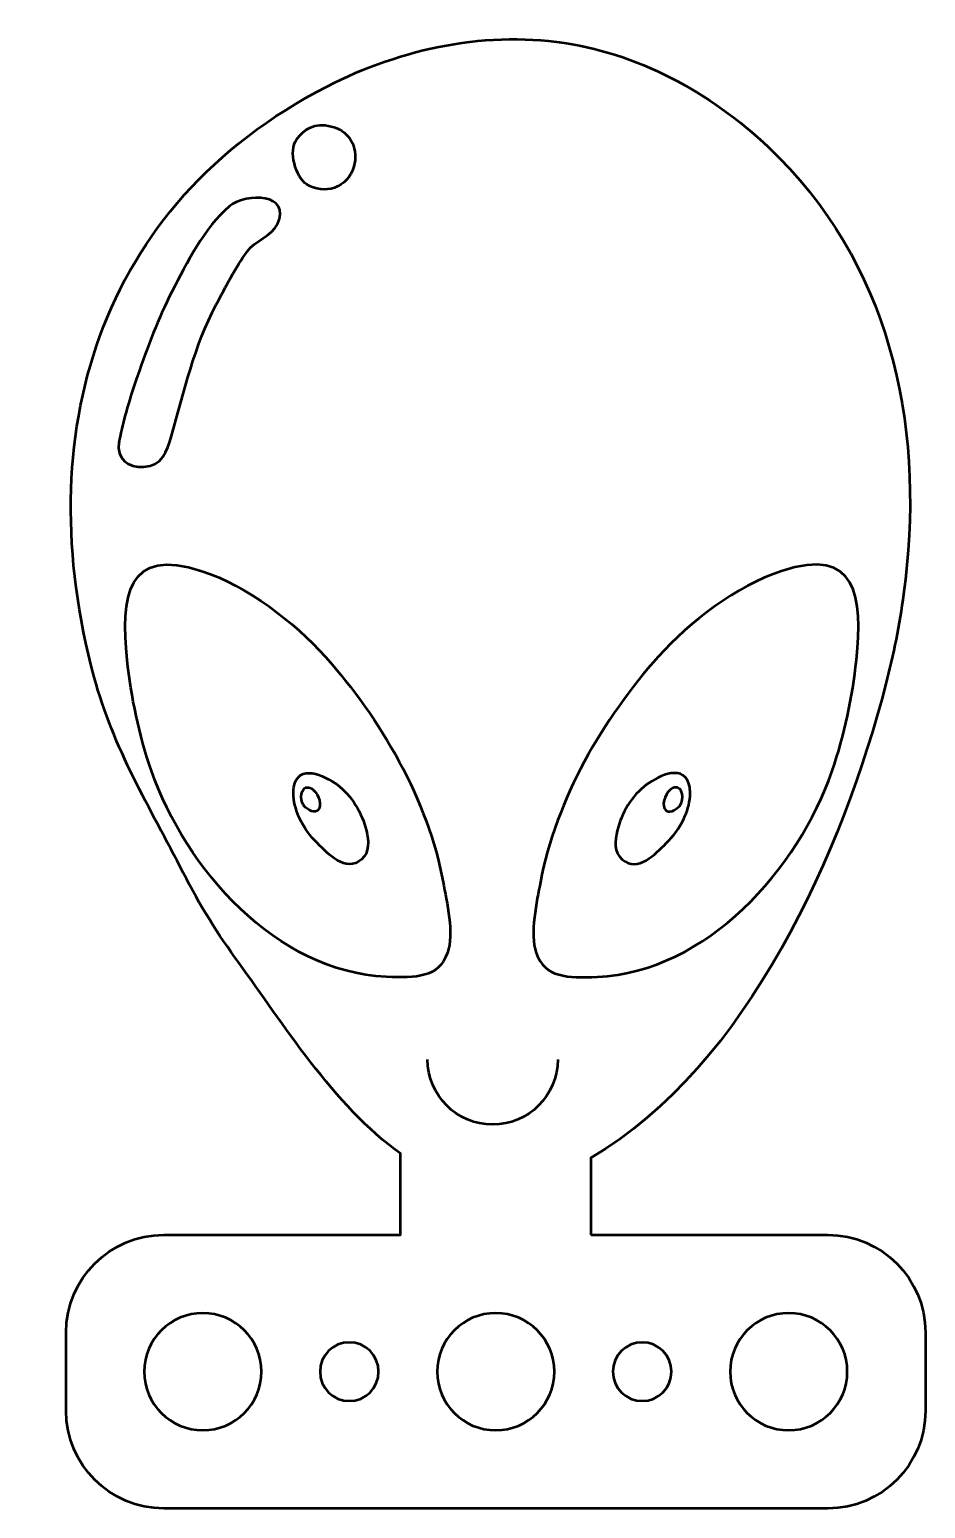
# Model space of a CAD drawing. Header units: centimetres. Extents: x -3.39 to 1.2, y -0.2 to 7.37.
import ezdxf

# ---------------------------------------------------------------- set-up
doc = ezdxf.new("R2010")
doc.units = ezdxf.units.CM
doc.header["$MEASUREMENT"] = 0
doc.layers.add('Layer 1', color=7, linetype='Continuous')

msp = doc.modelspace()

# ---------------------------------------------------------------- linework, layer by layer
at = {"layer": 'Layer 1', "lineweight": 53}
for points, knots in [([(-0.51251, 1.2), (-0.51251, 1.2), (-0.51251, 1.59502), (-0.51251, 1.59502), (-0.51251, 1.59502), (0.29162, 2.06427), (0.77784, 3.17), (0.99736, 4.0207), (0.99736, 4.0207), (1.03625, 4.1714), (1.06689, 4.32472), (1.08795, 4.47893), (1.08795, 4.47893), (1.19779, 5.2828), (1.04757, 6.1104), (0.45167, 6.71325), (0.45167, 6.71325), (0.16352, 7.00474), (-0.20584, 7.22403), (-0.60954, 7.29492), (-0.60954, 7.29492), (-1.03499, 7.3696), (-1.48011, 7.27594), (-1.86426, 7.07829), (-1.86426, 7.07829), (-3.04411, 6.47131), (-3.38728, 5.28657), (-3.05641, 4.0553), (-3.05641, 4.0553), (-2.9583, 3.69023), (-2.77009, 3.38513), (-2.59993, 3.05306), (-2.59993, 3.05306), (-2.51376, 2.88483), (-2.42631, 2.74346), (-2.3137, 2.59029), (-2.3137, 2.59029), (-2.0971, 2.29566), (-1.82772, 1.85735), (-1.4875, 1.61621), (-1.4875, 1.61621), (-1.4875, 1.61621), (-1.4875, 1.2), (-1.4875, 1.2), (-1.4875, 1.2), (-1.4875, 1.2), (-2.7, 1.2), (-2.7, 1.2), (-2.7, 1.2), (-2.97614, 1.2), (-3.2, 0.97614), (-3.2, 0.7), (-3.2, 0.7), (-3.2, 0.7), (-3.2, 0.3), (-3.2, 0.3), (-3.2, 0.3), (-3.2, 0.02386), (-2.97614, -0.2), (-2.7, -0.2), (-2.7, -0.2), (-2.7, -0.2), (0.7, -0.2), (0.7, -0.2), (0.7, -0.2), (0.97614, -0.2), (1.2, 0.02386), (1.2, 0.3), (1.2, 0.3), (1.2, 0.3), (1.2, 0.7), (1.2, 0.7), (1.2, 0.7), (1.2, 0.97614), (0.97614, 1.2), (0.7, 1.2), (0.7, 1.2), (0.7, 1.2), (-0.51251, 1.2), (-0.51251, 1.2)], [0, 0, 0, 0, 0.047619, 0.047619, 0.047619, 0.047619, 0.0952381, 0.0952381, 0.0952381, 0.0952381, 0.1428571, 0.1428571, 0.1428571, 0.1428571, 0.1904762, 0.1904762, 0.1904762, 0.1904762, 0.2380952, 0.2380952, 0.2380952, 0.2380952, 0.2857143, 0.2857143, 0.2857143, 0.2857143, 0.3333333, 0.3333333, 0.3333333, 0.3333333, 0.3809524, 0.3809524, 0.3809524, 0.3809524, 0.4285714, 0.4285714, 0.4285714, 0.4285714, 0.4761905, 0.4761905, 0.4761905, 0.4761905, 0.5238095, 0.5238095, 0.5238095, 0.5238095, 0.5714286, 0.5714286, 0.5714286, 0.5714286, 0.6190476, 0.6190476, 0.6190476, 0.6190476, 0.6666667, 0.6666667, 0.6666667, 0.6666667, 0.7142857, 0.7142857, 0.7142857, 0.7142857, 0.7619048, 0.7619048, 0.7619048, 0.7619048, 0.8095238, 0.8095238, 0.8095238, 0.8095238, 0.8571429, 0.8571429, 0.8571429, 0.8571429, 0.9047619, 0.9047619, 0.9047619, 0.9047619, 1, 1, 1, 1]), ([(-2.8, 0.5), (-2.8, 0.66568), (-2.66568, 0.8), (-2.5, 0.8), (-2.5, 0.8), (-2.33432, 0.8), (-2.2, 0.66568), (-2.2, 0.5), (-2.2, 0.5), (-2.2, 0.33432), (-2.33432, 0.2), (-2.5, 0.2), (-2.5, 0.2), (-2.66568, 0.2), (-2.8, 0.33432), (-2.8, 0.5)], [0, 0, 0, 0, 0.2, 0.2, 0.2, 0.2, 0.4, 0.4, 0.4, 0.4, 0.6, 0.6, 0.6, 0.6, 1, 1, 1, 1]), ([(-1.3, 0.5), (-1.3, 0.66568), (-1.16568, 0.8), (-1, 0.8), (-1, 0.8), (-0.83432, 0.8), (-0.7, 0.66568), (-0.7, 0.5), (-0.7, 0.5), (-0.7, 0.33432), (-0.83432, 0.2), (-1, 0.2), (-1, 0.2), (-1.16568, 0.2), (-1.3, 0.33432), (-1.3, 0.5)], [0, 0, 0, 0, 0.2, 0.2, 0.2, 0.2, 0.4, 0.4, 0.4, 0.4, 0.6, 0.6, 0.6, 0.6, 1, 1, 1, 1]), ([(0.2, 0.5), (0.2, 0.66568), (0.33432, 0.8), (0.5, 0.8), (0.5, 0.8), (0.66568, 0.8), (0.8, 0.66568), (0.8, 0.5), (0.8, 0.5), (0.8, 0.33432), (0.66568, 0.2), (0.5, 0.2), (0.5, 0.2), (0.33432, 0.2), (0.2, 0.33432), (0.2, 0.5)], [0, 0, 0, 0, 0.2, 0.2, 0.2, 0.2, 0.4, 0.4, 0.4, 0.4, 0.6, 0.6, 0.6, 0.6, 1, 1, 1, 1]), ([(-1.9, 0.5), (-1.9, 0.58284), (-1.83284, 0.65), (-1.75, 0.65), (-1.75, 0.65), (-1.66716, 0.65), (-1.6, 0.58284), (-1.6, 0.5), (-1.6, 0.5), (-1.6, 0.41716), (-1.66716, 0.35), (-1.75, 0.35), (-1.75, 0.35), (-1.83284, 0.35), (-1.9, 0.41716), (-1.9, 0.5)], [0, 0, 0, 0, 0.2, 0.2, 0.2, 0.2, 0.4, 0.4, 0.4, 0.4, 0.6, 0.6, 0.6, 0.6, 1, 1, 1, 1]), ([(-0.4, 0.5), (-0.4, 0.58284), (-0.33284, 0.65), (-0.25, 0.65), (-0.25, 0.65), (-0.16716, 0.65), (-0.1, 0.58284), (-0.1, 0.5), (-0.1, 0.5), (-0.1, 0.41716), (-0.16716, 0.35), (-0.25, 0.35), (-0.25, 0.35), (-0.33284, 0.35), (-0.4, 0.41716), (-0.4, 0.5)], [0, 0, 0, 0, 0.2, 0.2, 0.2, 0.2, 0.4, 0.4, 0.4, 0.4, 0.6, 0.6, 0.6, 0.6, 1, 1, 1, 1])]:
    msp.add_open_spline(points, degree=3, knots=knots, dxfattribs=at)
at = {"layer": 'Layer 1', "color": 5, "lineweight": 53}
for points, knots in [([(-1.72043, 6.70069), (-1.71173, 6.78522), (-1.76096, 6.85422), (-1.84301, 6.8742), (-1.84301, 6.8742), (-1.92818, 6.89494), (-1.98152, 6.86163), (-2.02001, 6.80718), (-2.02001, 6.80718), (-2.06417, 6.75051), (-2.02349, 6.61266), (-1.96925, 6.578), (-1.96925, 6.578), (-1.87969, 6.52079), (-1.75618, 6.5577), (-1.72639, 6.6687), (-1.72639, 6.6687), (-1.72347, 6.67954), (-1.72152, 6.69021), (-1.72043, 6.70069)], [0, 0, 0, 0, 0.1666667, 0.1666667, 0.1666667, 0.1666667, 0.3333333, 0.3333333, 0.3333333, 0.3333333, 0.5, 0.5, 0.5, 0.5, 0.6666667, 0.6666667, 0.6666667, 0.6666667, 1, 1, 1, 1]), ([(-2.92985, 5.25636), (-2.92938, 5.25982), (-2.92877, 5.26334), (-2.92805, 5.26692), (-2.92805, 5.26692), (-2.90739, 5.36904), (-2.87016, 5.49757), (-2.83478, 5.59698), (-2.83478, 5.59698), (-2.78182, 5.74587), (-2.73129, 5.88705), (-2.65823, 6.02782), (-2.65823, 6.02782), (-2.58262, 6.17354), (-2.4929, 6.35663), (-2.36452, 6.46395), (-2.36452, 6.46395), (-2.27615, 6.53778), (-2.04313, 6.52998), (-2.11806, 6.37337), (-2.11806, 6.37337), (-2.14666, 6.31358), (-2.2323, 6.29066), (-2.27274, 6.23421), (-2.27274, 6.23421), (-2.33142, 6.15229), (-2.38403, 6.05183), (-2.4313, 5.96277), (-2.4313, 5.96277), (-2.54621, 5.7462), (-2.59319, 5.52168), (-2.66058, 5.29004), (-2.66058, 5.29004), (-2.68403, 5.20958), (-2.70853, 5.13647), (-2.80174, 5.13132), (-2.80174, 5.13132), (-2.88517, 5.12677), (-2.94144, 5.17362), (-2.92985, 5.25636)], [0, 0, 0, 0, 0.0909091, 0.0909091, 0.0909091, 0.0909091, 0.1818182, 0.1818182, 0.1818182, 0.1818182, 0.2727273, 0.2727273, 0.2727273, 0.2727273, 0.3636364, 0.3636364, 0.3636364, 0.3636364, 0.4545455, 0.4545455, 0.4545455, 0.4545455, 0.5454545, 0.5454545, 0.5454545, 0.5454545, 0.6363636, 0.6363636, 0.6363636, 0.6363636, 0.7272727, 0.7272727, 0.7272727, 0.7272727, 0.8181818, 0.8181818, 0.8181818, 0.8181818, 1, 1, 1, 1]), ([(-1.87262, 4.15915), (-2.03561, 4.34042), (-2.2718, 4.52108), (-2.50439, 4.59816), (-2.50439, 4.59816), (-2.89021, 4.72603), (-2.92151, 4.46398), (-2.88743, 4.14349), (-2.88743, 4.14349), (-2.86716, 3.95273), (-2.82686, 3.75879), (-2.76335, 3.57565), (-2.76335, 3.57565), (-2.58887, 3.07275), (-2.12297, 2.54592), (-1.56118, 2.52128), (-1.56118, 2.52128), (-1.40555, 2.51446), (-1.29347, 2.51625), (-1.24752, 2.64334), (-1.24752, 2.64334), (-1.21217, 2.74102), (-1.25151, 2.90808), (-1.26959, 3.00599), (-1.26959, 3.00599), (-1.34694, 3.42539), (-1.59029, 3.84516), (-1.87262, 4.15915)], [0, 0, 0, 0, 0.125, 0.125, 0.125, 0.125, 0.25, 0.25, 0.25, 0.25, 0.375, 0.375, 0.375, 0.375, 0.5, 0.5, 0.5, 0.5, 0.625, 0.625, 0.625, 0.625, 0.75, 0.75, 0.75, 0.75, 1, 1, 1, 1]), ([(-0.16827, 4.15915), (-0.00529, 4.34042), (0.2309, 4.52108), (0.4635, 4.59816), (0.4635, 4.59816), (0.84931, 4.72603), (0.88063, 4.46398), (0.84655, 4.14349), (0.84655, 4.14349), (0.82627, 3.95273), (0.78598, 3.75879), (0.72244, 3.57565), (0.72244, 3.57565), (0.54799, 3.07275), (0.08207, 2.54592), (-0.4797, 2.52128), (-0.4797, 2.52128), (-0.63533, 2.51446), (-0.74741, 2.51625), (-0.79338, 2.64333), (-0.79338, 2.64333), (-0.82873, 2.74101), (-0.78938, 2.90808), (-0.77132, 3.00599), (-0.77132, 3.00599), (-0.69395, 3.42539), (-0.45061, 3.84516), (-0.16827, 4.15915)], [0, 0, 0, 0, 0.125, 0.125, 0.125, 0.125, 0.25, 0.25, 0.25, 0.25, 0.375, 0.375, 0.375, 0.375, 0.5, 0.5, 0.5, 0.5, 0.625, 0.625, 0.625, 0.625, 0.75, 0.75, 0.75, 0.75, 1, 1, 1, 1]), ([(-2.03567, 3.44536), (-2.03282, 3.40551), (-2.0199, 3.36406), (-2.00381, 3.33027), (-2.00381, 3.33027), (-1.98145, 3.28335), (-1.94963, 3.24057), (-1.9133, 3.2044), (-1.9133, 3.2044), (-1.85811, 3.14947), (-1.76942, 3.05381), (-1.68828, 3.1215), (-1.68828, 3.1215), (-1.64522, 3.15742), (-1.65047, 3.2187), (-1.66253, 3.26796), (-1.66253, 3.26796), (-1.68476, 3.35868), (-1.73726, 3.44949), (-1.81255, 3.50466), (-1.81255, 3.50466), (-1.87745, 3.5522), (-2.0123, 3.61607), (-2.03374, 3.49239), (-2.03374, 3.49239), (-2.03633, 3.4774), (-2.03684, 3.46152), (-2.03567, 3.44536)], [0, 0, 0, 0, 0.125, 0.125, 0.125, 0.125, 0.25, 0.25, 0.25, 0.25, 0.375, 0.375, 0.375, 0.375, 0.5, 0.5, 0.5, 0.5, 0.625, 0.625, 0.625, 0.625, 0.75, 0.75, 0.75, 0.75, 1, 1, 1, 1]), ([(-0.00521, 3.44536), (-0.00808, 3.40551), (-0.02099, 3.36405), (-0.03707, 3.33027), (-0.03707, 3.33027), (-0.05942, 3.28335), (-0.09125, 3.24057), (-0.12758, 3.2044), (-0.12758, 3.2044), (-0.18277, 3.14947), (-0.27147, 3.05381), (-0.35261, 3.1215), (-0.35261, 3.1215), (-0.39568, 3.15742), (-0.39043, 3.2187), (-0.37837, 3.26796), (-0.37837, 3.26796), (-0.35615, 3.35868), (-0.30362, 3.44948), (-0.22835, 3.50466), (-0.22835, 3.50466), (-0.16344, 3.5522), (-0.02859, 3.61607), (-0.00715, 3.49239), (-0.00715, 3.49239), (-0.00456, 3.4774), (-0.00405, 3.46152), (-0.00521, 3.44536)], [0, 0, 0, 0, 0.125, 0.125, 0.125, 0.125, 0.25, 0.25, 0.25, 0.25, 0.375, 0.375, 0.375, 0.375, 0.5, 0.5, 0.5, 0.5, 0.625, 0.625, 0.625, 0.625, 0.75, 0.75, 0.75, 0.75, 1, 1, 1, 1]), ([(-1.90076, 3.39528), (-1.89517, 3.43116), (-1.92682, 3.48513), (-1.95656, 3.49003), (-1.95656, 3.49003), (-2.00117, 3.49736), (-2.0037, 3.42745), (-1.98693, 3.40261), (-1.98693, 3.40261), (-1.97454, 3.38422), (-1.93737, 3.35462), (-1.91443, 3.37131), (-1.91443, 3.37131), (-1.90658, 3.37703), (-1.90229, 3.38549), (-1.90076, 3.39528)], [0, 0, 0, 0, 0.2, 0.2, 0.2, 0.2, 0.4, 0.4, 0.4, 0.4, 0.6, 0.6, 0.6, 0.6, 1, 1, 1, 1]), ([(-0.14014, 3.39528), (-0.14572, 3.43116), (-0.11407, 3.48513), (-0.08432, 3.49003), (-0.08432, 3.49003), (-0.03973, 3.49736), (-0.03719, 3.42745), (-0.05396, 3.40261), (-0.05396, 3.40261), (-0.06635, 3.38422), (-0.10352, 3.35462), (-0.12644, 3.37131), (-0.12644, 3.37131), (-0.13433, 3.37703), (-0.13862, 3.38549), (-0.14014, 3.39528)], [0, 0, 0, 0, 0.2, 0.2, 0.2, 0.2, 0.4, 0.4, 0.4, 0.4, 0.6, 0.6, 0.6, 0.6, 1, 1, 1, 1])]:
    msp.add_open_spline(points, degree=3, knots=knots, dxfattribs=at)
for points in [[(-1.01569, 1.76436), (-1.19981, 1.76436), (-1.34906, 1.91362), (-1.34906, 2.09774)], [(-0.68289, 2.09774), (-0.68289, 1.91362), (-0.83216, 1.76436), (-1.01627, 1.76436)]]:
    msp.add_open_spline(points, degree=3, dxfattribs=at)

doc.saveas('drawing.dxf')
